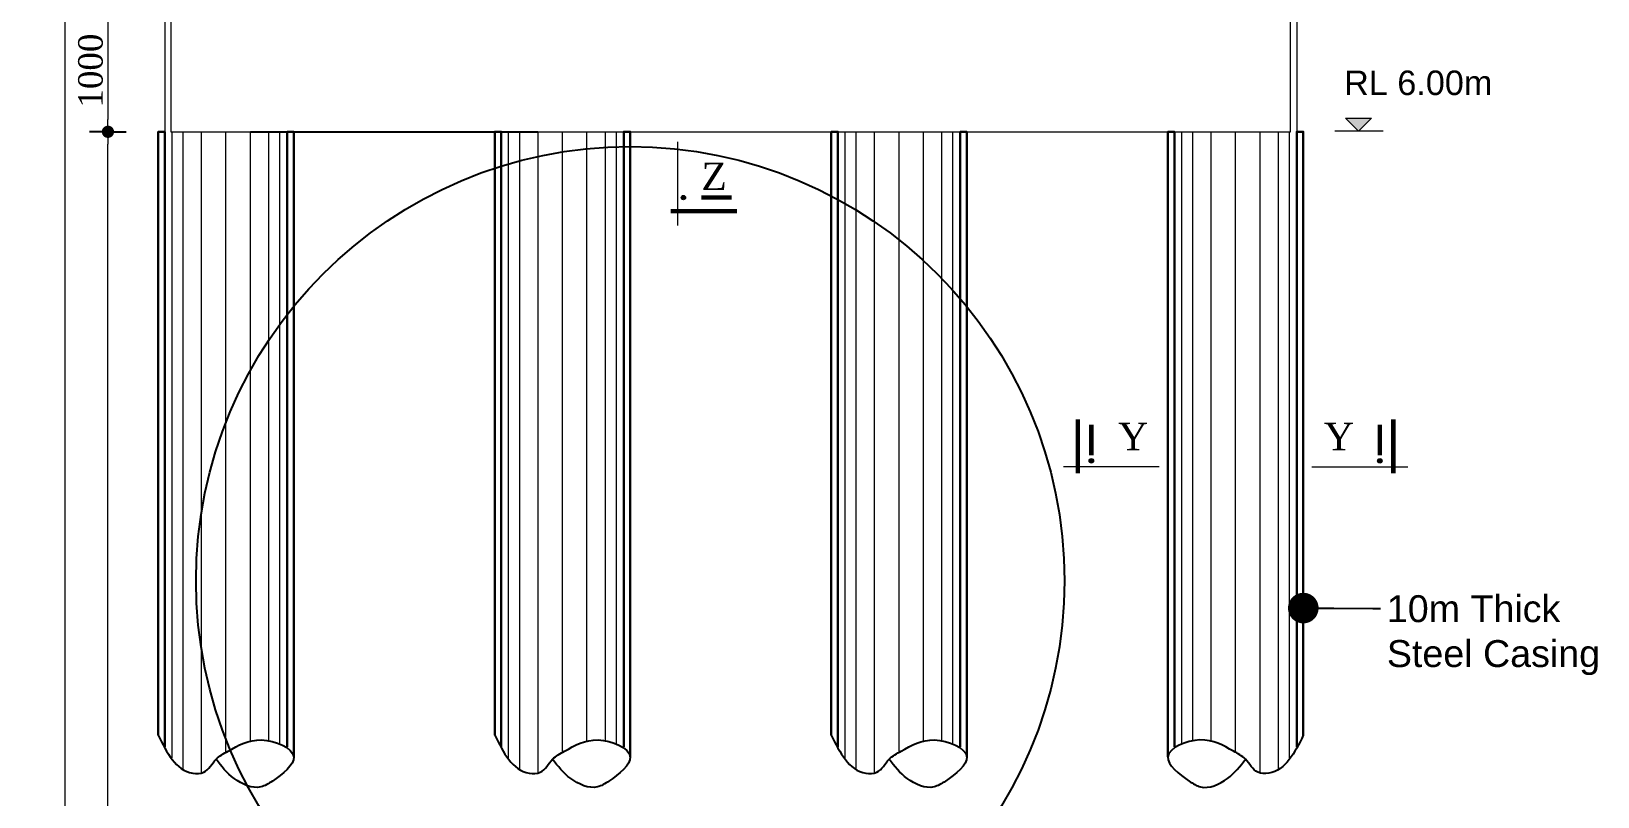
# Model space of a CAD drawing. Header units: millimetres. Extents: x -684453 to 35267, y -286696 to 273430.
# Drawn here: x -640995 to -628196, y 109035 to 115288 of the extents above; entities that cross this region are included whole.
import ezdxf

# ---------------------------------------------------------------- set-up
doc = ezdxf.new("R2010")
doc.units = ezdxf.units.MM
doc.header["$PDMODE"] = 2
doc.layers.get('Defpoints').update_dxf_attribs({"lineweight": 13})
for name, color, linetype, lineweight in [('dim', 4, 'Continuous', 25), ('Dimision', 4, 'Continuous', 9), ('hatch', 65, 'Continuous', 9), ('Pile', 11, 'Continuous', 15), ('Pire Line', 11, 'Continuous', 25), ('Steel Casing', 70, 'Continuous', 30), ('Text', 7, 'Continuous', 15)]:
    doc.layers.add(name, color=color, linetype=linetype, lineweight=lineweight)
doc.styles.add('ROMANS', font='arial.ttf', dxfattribs={"height": 200})
doc.styles.get("Standard").update_dxf_attribs({"font": 'times.ttf'})
doc.dimstyles.new('ISO-25', dxfattribs={"dimtxt": 175, "dimasz": 100, "dimexe": 65, "dimexo": 115.625, "dimgap": 40, "dimtad": 1, "dimtoh": 1, "dimdec": 0, "dimtxsty": 'Standard', "dimblk": 'DOT', "dimcen": 300, "dimclrd": 256, "dimclre": 256, "dimclrt": 256, "dimadec": 0, "dimazin": 0, "dimtfac": 1, "dimtdec": 0, "dimtix": 1, "dimtmove": 0, "dimatfit": 3, "dimldrblk": 'DOT', "dimfxl": 75, "dimlwd": -1, "dimarcsym": 0})

# ---------------------------------------------------------------- blocks, each defined once
blk = doc.blocks.new('_Dot')
at = {"color": 0, "linetype": 'ByBlock', "lineweight": -2}
blk.add_line((-0.5, 0), (-1, 0), dxfattribs=at)
at = {"color": 0, "linetype": 'ByBlock', "const_width": 0.5}
blk.add_lwpolyline([(-0.25, 0, 1), (0.25, 0, 1)], format="xyb", close=True, dxfattribs=at)
blk = doc.blocks.new('*D477')
at = {"layer": 'Defpoints', "color": 0, "ltscale": 3, "transparency": 16777216}
for p in [(-640238.2353019252, 115467.5630251795), (-640369.2463692437, 114467.5630251795), (-640238.2353019252, 114467.5630251795)]:
    blk.add_point(p, dxfattribs=at)
at = {"layer": 'Dimision', "color": 1, "lineweight": -2, "ltscale": 3, "transparency": 16777216}
for p, q in [((-640353.8603019252, 115467.5630251795), (-640519.2463692437, 115467.5630251795)), ((-640353.8603019252, 114467.5630251795), (-640519.2463692437, 114467.5630251795))]:
    blk.add_line(p, q, dxfattribs=at)
at = {"layer": 'Dimision', "ltscale": 3, "transparency": 16777216}
blk.add_line((-640369.2463692437, 115367.5630251795), (-640369.2463692437, 114567.5630251795), dxfattribs=at)
at = {"layer": 'Dimision', "ltscale": 3, "transparency": 16777216, "xscale": 100, "yscale": 100, "zscale": 100}
for p, rotation in [((-640369.2463692437, 115467.5630251795), 90), ((-640369.2463692437, 114467.5630251795), 270)]:
    blk.add_blockref('_Dot', p, dxfattribs=dict(at, rotation=rotation))
at = {"layer": 'Dimision', "ltscale": 3, "transparency": 16777216, "insert": (-640510.976722524, 114967.5630251797), "char_height": 200, "attachment_point": 5, "rotation": 90}
blk.add_mtext('1000', dxfattribs=at)
blk = doc.blocks.new('*D478')
at = {"layer": 'Defpoints', "color": 0, "ltscale": 3, "transparency": 16777216}
for p in [(-640509.0693867076, 114467.5630251795), (-640369.2469324967, 114467.5630251795), (-640291.6070497617, 103467.5630251797)]:
    blk.add_point(p, dxfattribs=at)
at = {"layer": 'Dimision', "color": 1, "lineweight": -2, "ltscale": 3, "transparency": 16777216}
for p, q in [((-640393.4443867076, 114467.5630251795), (-640219.2469324967, 114467.5630251795)), ((-640407.2320497617, 103467.5630251797), (-640519.2469324967, 103467.5630251797))]:
    blk.add_line(p, q, dxfattribs=at)
at = {"layer": 'Dimision', "ltscale": 3, "transparency": 16777216}
blk.add_line((-640369.2469324967, 103567.5630251797), (-640369.2469324967, 114367.5630251795), dxfattribs=at)
at = {"layer": 'Dimision', "ltscale": 3, "transparency": 16777216, "xscale": 100, "yscale": 100, "zscale": 100}
for p, rotation in [((-640369.2469324967, 114467.5630251795), 90), ((-640369.2469324967, 103467.5630251797), 270)]:
    blk.add_blockref('_Dot', p, dxfattribs=dict(at, rotation=rotation))
at = {"layer": 'Dimision', "ltscale": 3, "transparency": 16777216, "insert": (-640510.977285777, 108505.8855799859), "char_height": 200, "attachment_point": 5, "rotation": 90}
blk.add_mtext('16000', dxfattribs=at)
blk = doc.blocks.new('*D549')
at = {"layer": 'Defpoints', "color": 0, "ltscale": 0.25, "transparency": 16777216}
for p in [(-640179.856751692, 119830.5630251795), (-640722.4305263077, 93390.46180070692), (-639904.8896630427, 93390.46180070692)]:
    blk.add_point(p, dxfattribs=at)
at = {"layer": 'Dimision', "color": 1, "lineweight": -2, "ltscale": 0.25, "transparency": 16777216}
for p, q in [((-640295.481751692, 119830.5630251795), (-640872.4305263077, 119830.5630251795)), ((-640020.5146630427, 93390.46180070692), (-640872.4305263077, 93390.46180070692))]:
    blk.add_line(p, q, dxfattribs=at)
at = {"layer": 'Dimision', "ltscale": 0.25, "transparency": 16777216}
blk.add_line((-640722.4305263077, 119730.5630251795), (-640722.4305263077, 93490.46180070692), dxfattribs=at)
at = {"layer": 'Dimision', "ltscale": 0.25, "transparency": 16777216, "xscale": 100, "yscale": 100, "zscale": 100}
for p, rotation in [((-640722.4305263077, 119830.5630251795), 90), ((-640722.4305263077, 93390.46180070692), 270)]:
    blk.add_blockref('_Dot', p, dxfattribs=dict(at, rotation=rotation))
at = {"layer": 'Dimision', "ltscale": 0.25, "transparency": 16777216, "insert": (-640864.160879588, 106610.5124129434), "char_height": 200, "attachment_point": 5, "rotation": 90}
blk.add_mtext('51363', dxfattribs=at)

msp = doc.modelspace()

# ---------------------------------------------------------------- hatches: boundary and pattern name
at = {"layer": 'Dimision', "ltscale": 5}
msp.add_hatch(color=256, dxfattribs=at).paths.add_polyline_path([(-630257.027988042, 114579.2800676445), (-630044.895953686, 114579.2800676445), (-630150.9619708639, 114473.2140504666)])
at = {"layer": 'Text'}
for points in [[(-635649.3866083177, 113929.6541529015, -1), (-635685.2535633841, 113929.6541529015, -1)], [(-632333.5025852902, 111796.7042410726, 1), (-632333.5025852902, 111760.837286006, 1)], [(-629976.2109180933, 111796.7042410726, -1), (-629976.2109180933, 111760.837286006, -1)]]:
    msp.add_hatch(color=256, dxfattribs=at).paths.add_polyline_path(points)

# ---------------------------------------------------------------- linework, layer by layer
at = {"ltscale": 0.25}
msp.add_circle((-636101.4523662524, 110798.849243102), 3547.751009511791, dxfattribs=at)
at = {"layer": 'dim', "ltscale": 30}
for points in [[(-639958.2571044217, 109537.1153915332), (-639676.4732424531, 109227.2810484046), (-639586.5999659088, 109234.7066882707), (-639485.4163428055, 109340.6970161418), (-639388.0433629239, 109406.5849179872), (-639113.8268275297, 109498.3414181578), (-638851.4563989609, 109361.0252598811), (-639025.5193915891, 109162.2965510369), (-639119.0758764509, 109114.5585524676), (-639338.1403349219, 109183.2415693271), (-639485.4163428055, 109340.6970161418)], [(-637208.2571044217, 109537.1153915332), (-636926.4732424531, 109227.2810484046), (-636836.5999659088, 109234.7066882707), (-636735.4163428055, 109340.6970161418), (-636638.0433629239, 109406.5849179872), (-636363.8268275297, 109498.3414181578), (-636101.4563989609, 109361.0252598811), (-636275.5193915891, 109162.2965510369), (-636369.0758764509, 109114.5585524676), (-636588.1403349219, 109183.2415693271), (-636735.4163428055, 109340.6970161418)], [(-634458.2571044217, 109537.1153915332), (-634176.4732424531, 109227.2810484046), (-634086.5999659088, 109234.7066882707), (-633985.4163428055, 109340.6970161418), (-633888.0433629239, 109406.5849179872), (-633613.8268275297, 109498.3414181578), (-633351.4563989609, 109361.0252598811), (-633525.5193915891, 109162.2965510369), (-633619.0758764509, 109114.5585524676), (-633838.1403349219, 109183.2415693271), (-633985.4163428055, 109340.6970161418)], [(-630601.4563989618, 109537.1153915332), (-630883.2402609305, 109227.2810484046), (-630973.1135374749, 109234.7066882707), (-631074.2971605782, 109340.6970161418), (-631171.6701404598, 109406.5849179872), (-631445.886675854, 109498.3414181578), (-631708.2571044227, 109361.0252598811), (-631534.1941117946, 109162.2965510369), (-631440.6376269328, 109114.5585524676), (-631221.5731684618, 109183.2415693271), (-631074.2971605782, 109340.6970161418)]]:
    msp.add_spline(points, degree=3, dxfattribs=at)
at = {"layer": 'Dimision', "ltscale": 5}
msp.add_line((-629947.7667636022, 114473.2140504666), (-630344.6147083156, 114473.2140504666), dxfattribs=at)
at = {"layer": 'Dimision', "ltscale": 3}
msp.add_line((-635715.4567079765, 114384.9360773351), (-635715.4567079765, 113700.7925593265), dxfattribs=at)
at = {"layer": 'Dimision', "ltscale": 5}
msp.add_lwpolyline([(-630257.027988042, 114579.2800676445), (-630044.895953686, 114579.2800676445), (-630150.9619708639, 114473.2140504666)], close=True, dxfattribs=at)
at = {"layer": 'hatch', "ltscale": 3}
for p, q in [((-639845.26861426, 109353.3493729269), (-639845.26861426, 114467.5630129898)), ((-639754.8567516918, 109262.5886645142), (-639754.8567516918, 114467.5630251794)), ((-639754.8567516918, 109267.1037415467), (-639754.8567516918, 114467.5630251794)), ((-639604.8567516918, 109225.1370478977), (-639604.8567516918, 114467.5630251794)), ((-639404.8567516918, 109397.2939046896), (-639404.8567516918, 114467.5630251794)), ((-639404.8567516918, 109397.2939046896), (-639404.8567516918, 114467.5630251794)), ((-639404.8567516918, 109397.2939046896), (-639404.8567516918, 114467.5630251794)), ((-639404.8567516918, 109397.2939046896), (-639404.8567516918, 114467.5630251794)), ((-639204.8567516918, 109489.1309366598), (-639204.8567516918, 114467.5630251794)), ((-639054.8567516918, 109491.7192095784), (-639054.8567516918, 114467.5630251794)), ((-639054.8567516918, 109491.7192095784), (-639054.8567516918, 114467.5630251794)), ((-638964.4448891236, 109465.2806022035), (-638964.4448891236, 114467.5630251794)), ((-637095.26861426, 109353.3493729269), (-637095.26861426, 114467.5630129898)), ((-637004.8567516918, 109262.5886645142), (-637004.8567516918, 114467.5630251794)), ((-637004.8567516918, 109267.1037415467), (-637004.8567516918, 114467.5630251794)), ((-636854.8567516918, 109225.1370478977), (-636854.8567516918, 114467.5630251794)), ((-636654.8567516918, 109397.2939046896), (-636654.8567516918, 114467.5630251794)), ((-636654.8567516918, 109397.2939046896), (-636654.8567516918, 114467.5630251794)), ((-636654.8567516918, 109397.2939046896), (-636654.8567516918, 114467.5630251794)), ((-636654.8567516918, 109397.2939046896), (-636654.8567516918, 114467.5630251794)), ((-636454.8567516918, 109489.1309366598), (-636454.8567516918, 114467.5630251794)), ((-636304.8567516918, 109491.7192095784), (-636304.8567516918, 114467.5630251794)), ((-636304.8567516918, 109491.7192095784), (-636304.8567516918, 114467.5630251794)), ((-636214.4448891236, 109465.2806022035), (-636214.4448891236, 114467.5630251794)), ((-634345.26861426, 109353.3493729269), (-634345.26861426, 114467.5630129898)), ((-634254.8567516918, 109262.5886645142), (-634254.8567516918, 114467.5630251794)), ((-634254.8567516918, 109267.1037415467), (-634254.8567516918, 114467.5630251794)), ((-634104.8567516918, 109225.1370478977), (-634104.8567516918, 114467.5630251794)), ((-633904.8567516918, 109397.2939046896), (-633904.8567516918, 114467.5630251794)), ((-633904.8567516918, 109397.2939046896), (-633904.8567516918, 114467.5630251794)), ((-633904.8567516918, 109397.2939046896), (-633904.8567516918, 114467.5630251794)), ((-633904.8567516918, 109397.2939046896), (-633904.8567516918, 114467.5630251794)), ((-633704.8567516918, 109489.1309366598), (-633704.8567516918, 114467.5630251794)), ((-633554.8567516918, 109491.7192095784), (-633554.8567516918, 114467.5630251794)), ((-633554.8567516918, 109491.7192095784), (-633554.8567516918, 114467.5630251794)), ((-633464.4448891236, 109465.2806022035), (-633464.4448891236, 114467.5630251794)), ((-631595.26861426, 109465.2806022035), (-631595.26861426, 114467.5630251794)), ((-631504.8567516918, 109491.7192095784), (-631504.8567516918, 114467.5630251794)), ((-631504.8567516919, 109491.7192095784), (-631504.8567516919, 114467.5630251794)), ((-631354.8567516919, 109489.1309366598), (-631354.8567516919, 114467.5630251794)), ((-631154.8567516918, 109397.2939046896), (-631154.8567516918, 114467.5630251794)), ((-631154.8567516918, 109397.2939046896), (-631154.8567516918, 114467.5630251794)), ((-631154.8567516918, 109397.2939046896), (-631154.8567516918, 114467.5630251794)), ((-631154.8567516918, 109397.2939046896), (-631154.8567516918, 114467.5630251794)), ((-630954.8567516918, 109225.1370478977), (-630954.8567516918, 114467.5630251794)), ((-630804.8567516918, 109262.5886645142), (-630804.8567516918, 114467.5630251794)), ((-630804.8567516918, 109267.1037415467), (-630804.8567516918, 114467.5630251794)), ((-630714.4448891236, 109353.3493729269), (-630714.4448891236, 114467.5584167163))]:
    msp.add_line(p, q, dxfattribs=at)
at = {"layer": 'Pile', "ltscale": 3}
for points in [[(-639904.8568194509, 118630.5630251794), (-639904.8070039041, 115467.5630251793), (-639904.5781349898, 109442.2388326492)], [(-630654.8566839328, 118630.5630251794), (-630654.9064994795, 115467.5630251793), (-630655.1353683939, 109442.2388326492)], [(-630704.9274102336, 114467.5584044999), (-630704.9274102336, 115467.5534282299), (-639854.8070038706, 115467.5630251794), (-639854.7651828588, 114467.5630251794), (-630704.9274102336, 114467.5534281766), (-630704.9274102336, 115467.5584044999)], [(-638904.9483204875, 114467.5630251794), (-638905.1353683937, 109442.2388326492)], [(-637154.765182896, 114467.5630251794), (-637154.5781349898, 109442.2388326492)], [(-636154.9483204875, 114467.5630251794), (-636155.1353683937, 109442.2388326492)], [(-634404.765182896, 114467.5630251794), (-634404.5781349898, 109442.2388326492)], [(-633404.9483204875, 114467.5630251794), (-633405.1353683937, 109442.2388326492)], [(-631654.765182896, 114467.5630251794), (-631654.5781349898, 109442.2388326492)]]:
    msp.add_lwpolyline(points, dxfattribs=at)
at = {"layer": 'Pire Line', "ltscale": 3}
msp.add_line((-639204.3657382498, 114467.5630251794), (-636855.2675301656, 114467.5630251794), dxfattribs=at)
at = {"layer": 'Steel Casing', "linetype": 'Continuous', "ltscale": 0.3}
for points in [[(-639958.2571044227, 109537.1155972481), (-639958.2732754548, 114467.5630251794), (-639904.9455838457, 114467.5630251794), (-639904.9284427941, 109442.8219029883)], [(-638851.4571234211, 109361.0320473348), (-638851.4402279288, 114467.5630251794), (-638904.7679195378, 114467.5630251794), (-638904.7850605894, 109442.8219029883)], [(-637208.2571044227, 109537.1155972481), (-637208.2732754548, 114467.5630251794), (-637154.9455838457, 114467.5630251794), (-637154.9284427941, 109442.8219029883)], [(-636101.4571234211, 109361.0320473348), (-636101.4402279288, 114467.5630251794), (-636154.7679195378, 114467.5630251794), (-636154.7850605894, 109442.8219029883)], [(-634458.2571044227, 109537.1155972481), (-634458.2732754548, 114467.5630251794), (-634404.9455838457, 114467.5630251794), (-634404.9284427941, 109442.8219029883)], [(-633351.4571234211, 109361.0320473348), (-633351.4402279288, 114467.5630251794), (-633404.7679195378, 114467.5630251794), (-633404.7850605894, 109442.8219029883)], [(-631708.2563799624, 109361.0320473348), (-631708.2732754548, 114467.5630251794), (-631654.9455838457, 114467.5630251794), (-631654.9284427941, 109442.8219029883)], [(-630601.456398961, 109537.1155972481), (-630601.4402279288, 114467.5630251794), (-630654.7679195378, 114467.5630251794), (-630654.7850605896, 109442.8219029883)]]:
    msp.add_lwpolyline(points, dxfattribs=at)
at = {"layer": 'Text'}
for p, q in [((-631778.2206608567, 111730.6341414136), (-632562.3641788653, 111730.6341414136)), ((-630531.492842527, 111730.6341414136), (-629747.3493245183, 111730.6341414136))]:
    msp.add_line(p, q, dxfattribs=at)
at = {"layer": 'Text', "const_width": 35.86695506645954}
for points in [[(-635521.8328288102, 113929.6541529015), (-635272.3092911884, 113929.6541529015)], [(-635770.3375117149, 113819.4320237503), (-635227.958965549, 113819.4320237503)], [(-632443.7247144415, 111675.7533376753), (-632443.7247144415, 112118.1318838413)], [(-629865.9887889422, 111675.7533376753), (-629865.9887889422, 112118.1318838413)], [(-632333.5025852902, 111824.2580205801), (-632333.5025852902, 112073.7815582019)], [(-629976.2109180933, 111824.2580205801), (-629976.2109180933, 112073.7815582019)]]:
    msp.add_lwpolyline(points, dxfattribs=at)
at = {"layer": 'Text'}
for centre in [(-635667.3200858509, 113929.6541529015), (-632333.5025852902, 111778.7707635393), (-629976.2109180933, 111778.7707635393)]:
    msp.add_circle(centre, 17.93347753322977, dxfattribs=at)

# ---------------------------------------------------------------- texts
at = {"layer": 'Text', "style": 'ROMANS'}
msp.add_text('RL 6.00m', height=200, dxfattribs=at).set_placement((-630267.9412838258, 114767.8530169403))
at = {"layer": 'Text'}
for s, p in [('Z', (-635519.1815606833, 113991.5506723448)), ('Y', (-632114.4840618547, 111865.4765370338)), ('Y', (-630432.4892199968, 111865.4765370338))]:
    msp.add_text(s, height=224.1684691653721, dxfattribs=at).set_placement(p)
at = {"layer": 'Text', "insert": (-629918.6378400368, 110680.9411413809), "char_height": 220, "width": 1816.520008635591, "attachment_point": 1, "style": 'ROMANS'}
msp.add_mtext('10m Thick Steel Casing ', dxfattribs=at)

# ---------------------------------------------------------------- dimensions: what is measured, and where the dimension line sits
at = {"layer": 'Dimision', "ltscale": 0.25}
dim = msp.add_linear_dim(base=(-640722.4305263077, 93390.46180070692), p1=(-640179.8567516918, 119830.5630251794), p2=(-639904.8896630425, 93390.4618007069), angle=90, text='51363', dimstyle='ISO-25', override={"dimtxt": 200, "dimexe": 150, "dimclre": 1, "dimtmove": 1}, dxfattribs=at)
dim.commit()
dim.dimension.update_dxf_attribs({"geometry": '*D549', "text_midpoint": (-640864.160879588, 106610.5124129434)})
at = {"layer": 'Dimision', "ltscale": 3}
dim = msp.add_linear_dim(base=(-640369.2463692437, 114467.5630251795), p1=(-640238.235301925, 115467.5630251794), p2=(-640238.235301925, 114467.5630251794), angle=90, dimstyle='ISO-25', override={"dimtxt": 200, "dimexe": 150, "dimclre": 1}, dxfattribs=at)
dim.commit()
dim.dimension.update_dxf_attribs({"geometry": '*D477', "text_midpoint": (-640510.976722524, 114967.5630251797)})
dim = msp.add_linear_dim(base=(-640369.2469324967, 114467.5630251795), p1=(-640291.6070497615, 103467.5630251797), p2=(-640509.0693867074, 114467.5630251794), angle=90, text='16000', dimstyle='ISO-25', override={"dimtxt": 200, "dimexe": 150, "dimclre": 1}, dxfattribs=at)
dim.commit()
dim.dimension.update_dxf_attribs({"geometry": '*D478', "text_midpoint": (-640369.2469324965, 108505.8855799859), "dimtype": 160})

# ---------------------------------------------------------------- leaders
at = {"ltscale": 0.25}
msp.add_leader([(-630601.5477271231, 110575.7721938538), (-630033.8258039348, 110573.6821757045), (-629970.2484031697, 110573.6821757045)], dimstyle='ISO-25', override={"dimasz": 250, "dimgap": 40, "dimtad": 0, "dimfxl": 35, "dimfxlon": 1, "dimarcsym": 2}, dxfattribs=at)

doc.saveas('drawing.dxf')
